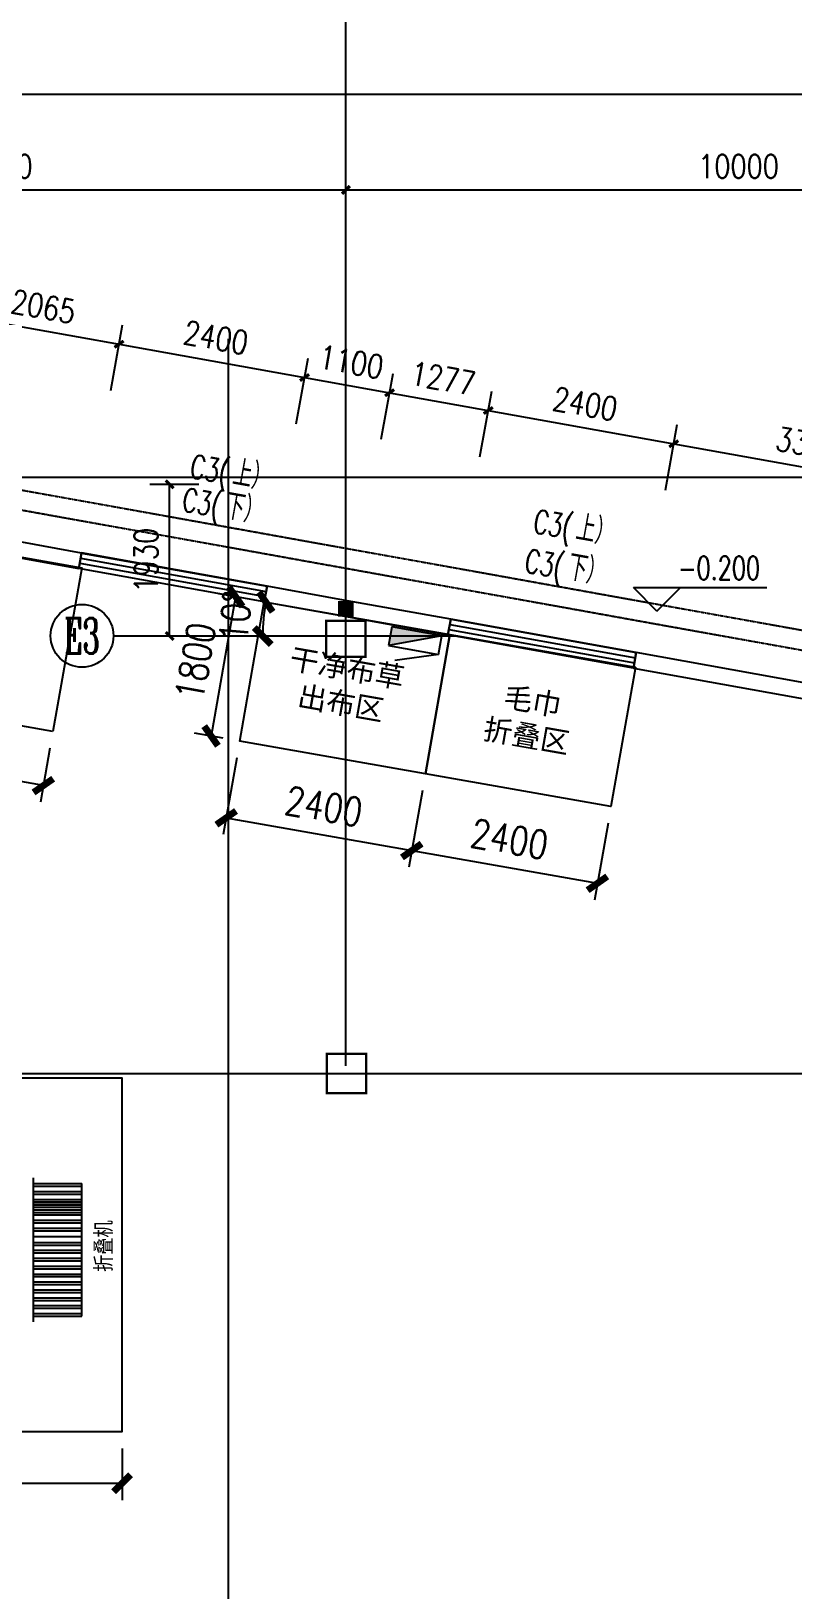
# Model space of a CAD drawing. Header units: millimetres. Extents: x 36114 to 137034, y 22418 to 93776.
# Drawn here: x 72953 to 82653, y 63363 to 83205 of the extents above; entities that cross this region are included whole.
import ezdxf
from ezdxf.enums import TextEntityAlignment as Align

# ---------------------------------------------------------------- set-up
doc = ezdxf.new("R2010")
doc.units = ezdxf.units.MM
doc.linetypes.add('DASH', pattern=[0.35, 0.25, -0.1])
doc.linetypes.add('DOTE', pattern=[2.42, 2, -0.2, 0.02, -0.2])
doc.layers.get('0').update_dxf_attribs({"color": 254})
doc.layers.get('Defpoints').update_dxf_attribs({"color": 254})
for name, color, linetype in [('00_LAYOUT', 122, 'Continuous'), ('\\M+5BDA8-\\M+5B1EA\\M+5B8DF', 254, 'Continuous'), ('\\M+5BDA8-\\M+5B3DF\\M+5B4E7', 254, 'Continuous'), ('\\M+5BDA8-\\M+5B4B0', 254, 'Continuous'), ('\\M+5BDA8-\\M+5C3C5\\M+5B4B0\\M+5B1E0\\M+5BAC5', 254, 'Continuous'), ('\\M+5BDA8-\\M+5C7BD-\\M+5D7A9', 254, 'Continuous'), ('\\M+5BDA8-\\M+5D6E1', 254, 'DOTE'), ('\\M+5BDA8-\\M+5D6E1-\\M+5B1EA\\M+5D7A2', 254, 'Continuous'), ('\\M+5C1A2\\M+5C3E6\\M+5CFDF\\M+5CCF51', 254, 'Continuous'), ('\\M+5C1A2\\M+5C3E6\\M+5CFF4\\M+5CCF53', 254, 'Continuous'), ('\\M+5C5C5\\M+5CBAE', 254, 'Continuous'), ('EQUIP_\\M+5CFFB\\M+5BBF0\\M+5CBA8', 254, 'Continuous'), ('PUB_TEXT', 254, 'Continuous')]:
    doc.layers.add(name, color=color, linetype=linetype)
doc.styles.add('\\M+5CDBC\\M+5D6BD\\M+5D6D0\\M+5CEC4\\M+5CBB5\\M+5C3F7', font='simplex.shx', dxfattribs={"width": 0.8, "bigfont": 'hztxt.shx'})
doc.styles.add('A-AXIS-LABEL', font='COMPLEX', dxfattribs={"bigfont": 'GBCBIG'})
doc.styles.add('A-STANDARD', font='SIMPLEX', dxfattribs={"bigfont": 'GBCBIG'})
doc.styles.add('A-WIN-LABEL', font='SIMPLEX', dxfattribs={"bigfont": 'GBCBIG'})
doc.styles.add('DIM_FONT', font='SIMPLEX.shx', dxfattribs={"width": 0.8})
doc.styles.add('ROMANS', font='ROMANS.shx', dxfattribs={"width": 0.8, "bigfont": 'hhztxt.shx'})
doc.styles.get("Standard").update_dxf_attribs({"font": 'arial.ttf'})
doc.dimstyles.new('dim1-150', dxfattribs={"dimscale": 180, "dimtxt": 2, "dimasz": 1.2, "dimexe": 1.2, "dimexo": 1.2, "dimgap": 1, "dimtad": 1, "dimdec": 0, "dimdsep": 46, "dimtxsty": 'ROMANS', "dimblk": 'ARCHTICK', "dimcen": 0, "dimadec": 0, "dimazin": 0, "dimtfac": 0.71, "dimtdec": 0, "dimtix": 1, "dimtmove": 0, "dimatfit": 3, "dimldrblk": 'ARCHTICK', "dimfxl": 0, "dimtolj": 1, "dimtzin": 0, "dimarcsym": 0})
doc.dimstyles.new('DIMN', dxfattribs={"dimtxt": 300, "dimasz": 100, "dimexe": 250, "dimexo": 300, "dimgap": 150, "dimtad": 1, "dimdec": 0, "dimzin": 0, "dimdsep": 46, "dimtxsty": 'DIM_FONT', "dimblk": 'ARCHTICK', "dimcen": 0.09, "dimclrt": 7, "dimazin": 2, "dimtfac": 1, "dimtdec": 0, "dimtix": 1, "dimtmove": 2, "dimatfit": 3, "dimldrblk": 'ARCHTICK', "dimfxl": 0, "dimtolj": 1, "dimtzin": 0, "dimarcsym": 0})

# ---------------------------------------------------------------- blocks, each defined once
blk = doc.blocks.new('_ArchTick')
at = {"color": 0, "linetype": 'ByBlock', "const_width": 0.4}
blk.add_lwpolyline([(-0.5, -0.5), (0.5, 0.5)], dxfattribs=at)
blk = doc.blocks.new('*D202')
at = {"layer": '\\M+5C1A2\\M+5C3E6\\M+5CFDF\\M+5CCF51', "color": 0, "lineweight": -2, "transparency": 16777216}
blk.add_arc((66133, 77436), 5623, 169.8236, 180, dxfattribs=at)
at = {"layer": 'Defpoints', "color": 0, "transparency": 16777216}
for p in [(57095, 79058), (60550, 78100), (56995, 77436), (115223, 77436), (113408, 68950)]:
    blk.add_point(p, dxfattribs=at)
at = {"layer": '\\M+5C1A2\\M+5C3E6\\M+5CFDF\\M+5CCF51', "color": 0, "lineweight": -2, "transparency": 16777216, "xscale": 216, "yscale": 216, "zscale": 216}
for p, rotation in [((60599, 78429), 79.82363996447724), ((60511, 77436), 270)]:
    blk.add_blockref('_ArchTick', p, dxfattribs=dict(at, rotation=rotation))
at = {"layer": '\\M+5C1A2\\M+5C3E6\\M+5CFDF\\M+5CCF51', "color": 0, "transparency": 16777216, "insert": (60174, 77966), "char_height": 360, "attachment_point": 5, "rotation": 84.9118, "style": 'ROMANS'}
blk.add_mtext('\\A1;10\\M+5A1E3', dxfattribs=at)
blk = doc.blocks.new('*D203')
at = {"layer": '\\M+5C1A2\\M+5C3E6\\M+5CFDF\\M+5CCF51', "color": 0, "lineweight": -2, "transparency": 16777216}
blk.add_arc((78349, 75505), 2447, 169.8236, 180, dxfattribs=at)
at = {"layer": 'Defpoints', "color": 0, "transparency": 16777216}
for p in [(68143, 77337), (75920, 75794), (74466, 75505), (78349, 75505), (113412, 69212)]:
    blk.add_point(p, dxfattribs=at)
at = {"layer": '\\M+5C1A2\\M+5C3E6\\M+5CFDF\\M+5CCF51', "color": 0, "lineweight": -2, "transparency": 16777216, "xscale": 216, "yscale": 216, "zscale": 216}
for p, rotation in [((75941, 75938), 79.8236399644773), ((75903, 75505), 270)]:
    blk.add_blockref('_ArchTick', p, dxfattribs=dict(at, rotation=rotation))
at = {"layer": '\\M+5C1A2\\M+5C3E6\\M+5CFDF\\M+5CCF51', "color": 0, "transparency": 16777216, "insert": (75554, 75754), "char_height": 360, "attachment_point": 5, "rotation": 84.9118, "style": 'ROMANS'}
blk.add_mtext('\\A1;10\\M+5A1E3', dxfattribs=at)
blk = doc.blocks.new('*D204')
at = {"layer": '\\M+5C1A2\\M+5C3E6\\M+5CFDF\\M+5CCF51', "color": 0, "lineweight": -2, "transparency": 16777216}
blk.add_line((86105, 73672), (86025, 73672), dxfattribs=at)
blk.add_arc((88560, 73672), 2319, 169.8236, 180, dxfattribs=at)
at = {"layer": 'Defpoints', "color": 0, "transparency": 16777216}
for p in [(68143, 77337), (86257, 73946), (86321, 73672), (88560, 73672), (113412, 69212)]:
    blk.add_point(p, dxfattribs=at)
at = {"layer": '\\M+5C1A2\\M+5C3E6\\M+5CFDF\\M+5CCF51', "color": 0, "lineweight": -2, "transparency": 16777216, "xscale": 216, "yscale": 216, "zscale": 216}
for p, rotation in [((86277, 74082), 79.8236399644773), ((86241, 73672), 270.0000000000002)]:
    blk.add_blockref('_ArchTick', p, dxfattribs=dict(at, rotation=rotation))
at = {"layer": '\\M+5C1A2\\M+5C3E6\\M+5CFDF\\M+5CCF51', "color": 0, "transparency": 16777216, "insert": (85891, 73910), "char_height": 360, "attachment_point": 5, "rotation": 84.9118, "style": 'ROMANS'}
blk.add_mtext('\\A1;10\\M+5A1E3', dxfattribs=at)
blk = doc.blocks.new('*D205')
at = {"layer": '\\M+5C1A2\\M+5C3E6\\M+5CFDF\\M+5CCF51', "color": 0, "lineweight": -2, "transparency": 16777216}
blk.add_arc((106170, 70511), 2329, 169.8236, 180, dxfattribs=at)
at = {"layer": 'Defpoints', "color": 0, "transparency": 16777216}
for p in [(68143, 77337), (103857, 70787), (102822, 70511), (106170, 70511), (113412, 69212)]:
    blk.add_point(p, dxfattribs=at)
at = {"layer": '\\M+5C1A2\\M+5C3E6\\M+5CFDF\\M+5CCF51', "color": 0, "lineweight": -2, "transparency": 16777216, "xscale": 216, "yscale": 216, "zscale": 216}
for p, rotation in [((103878, 70923), 79.82363996447724), ((103841, 70511), 270.0000000000002)]:
    blk.add_blockref('_ArchTick', p, dxfattribs=dict(at, rotation=rotation))
at = {"layer": '\\M+5C1A2\\M+5C3E6\\M+5CFDF\\M+5CCF51', "color": 0, "transparency": 16777216, "insert": (103492, 70750), "char_height": 360, "attachment_point": 5, "rotation": 84.9118, "style": 'ROMANS'}
blk.add_mtext('\\A1;10\\M+5A1E3', dxfattribs=at)
blk = doc.blocks.new('*D206')
at = {"layer": '\\M+5C1A2\\M+5C3E6\\M+5CFDF\\M+5CCF51', "color": 0, "lineweight": -2, "transparency": 16777216}
blk.add_arc((97379, 72089), 2073, 169.8236, 180, dxfattribs=at)
at = {"layer": 'Defpoints', "color": 0, "transparency": 16777216}
for p in [(68143, 77337), (95320, 72334), (95156, 72089), (97379, 72089), (113512, 69194)]:
    blk.add_point(p, dxfattribs=at)
at = {"layer": '\\M+5C1A2\\M+5C3E6\\M+5CFDF\\M+5CCF51', "color": 0, "lineweight": -2, "transparency": 16777216, "xscale": 216, "yscale": 216, "zscale": 216}
for p, rotation in [((95339, 72456), 79.82363996447724), ((95306, 72089), 269.9999999999998)]:
    blk.add_blockref('_ArchTick', p, dxfattribs=dict(at, rotation=rotation))
at = {"layer": '\\M+5C1A2\\M+5C3E6\\M+5CFDF\\M+5CCF51', "color": 0, "transparency": 16777216, "insert": (94956, 72305), "char_height": 360, "attachment_point": 5, "rotation": 84.9118, "style": 'ROMANS'}
blk.add_mtext('\\A1;10\\M+5A1E3', dxfattribs=at)
blk = doc.blocks.new('$TWTSYS$00000508')
for p, q in [((-0.5, 0.5), (0.324, 1.224)), ((-0.5, 0.5), (-0.5, -0.5)), ((-0.5, -0.5), (0.5, 0.5)), ((0.5, 0.5), (-0.5, 0.5)), ((0.5, -0.5), (0.5, 0.5)), ((-0.5, -0.5), (0.5, -0.5))]:
    blk.add_line(p, q)
blk.add_solid([(0.5, -0.5), (0.5, 0.5), (-0.5, -0.5)])
blk = doc.blocks.new('*D248')
at = {"layer": '\\M+5BDA8-\\M+5B3DF\\M+5B4E7', "color": 0, "lineweight": -2, "transparency": 16777216}
for p, q in [((71933, 78994), (72084, 79831)), ((72039, 79585), (74072, 79220)), ((73966, 78629), (74116, 79466))]:
    blk.add_line(p, q, dxfattribs=at)
at = {"layer": 'Defpoints', "color": 0, "transparency": 16777216}
for p in [(74072, 79220), (71880, 78699), (73913, 78334)]:
    blk.add_point(p, dxfattribs=at)
at = {"layer": '\\M+5BDA8-\\M+5B3DF\\M+5B4E7', "color": 0, "lineweight": -2, "transparency": 16777216, "xscale": 100, "yscale": 100, "zscale": 100}
for p, rotation in [((72039, 79585), 169.823753753922), ((74072, 79220), 349.8237537539219)]:
    blk.add_blockref('_ArchTick', p, dxfattribs=dict(at, rotation=rotation))
at = {"layer": '\\M+5BDA8-\\M+5B3DF\\M+5B4E7', "color": 7, "transparency": 16777216, "insert": (73109, 79698), "char_height": 300, "attachment_point": 5, "rotation": 349.8238, "style": 'DIM_FONT'}
blk.add_mtext('\\A1;2065', dxfattribs=at)
blk = doc.blocks.new('*D249')
at = {"layer": '\\M+5BDA8-\\M+5B3DF\\M+5B4E7', "color": 0, "lineweight": -2, "transparency": 16777216}
for p, q in [((73966, 78629), (74116, 79466)), ((74072, 79220), (76434, 78796)), ((76328, 78205), (76479, 79042))]:
    blk.add_line(p, q, dxfattribs=at)
at = {"layer": 'Defpoints', "color": 0, "transparency": 16777216}
for p in [(76434, 78796), (73913, 78334), (76275, 77910)]:
    blk.add_point(p, dxfattribs=at)
at = {"layer": '\\M+5BDA8-\\M+5B3DF\\M+5B4E7', "color": 0, "lineweight": -2, "transparency": 16777216, "xscale": 100, "yscale": 100, "zscale": 100}
for p, rotation in [((74072, 79220), 169.8237537539224), ((76434, 78796), 349.8237537539225)]:
    blk.add_blockref('_ArchTick', p, dxfattribs=dict(at, rotation=rotation))
at = {"layer": '\\M+5BDA8-\\M+5B3DF\\M+5B4E7', "color": 7, "transparency": 16777216, "insert": (75306, 79303), "char_height": 300, "attachment_point": 5, "rotation": 349.8238, "style": 'DIM_FONT'}
blk.add_mtext('\\A1;2400', dxfattribs=at)
blk = doc.blocks.new('*D250')
at = {"layer": '\\M+5BDA8-\\M+5B3DF\\M+5B4E7', "color": 0, "lineweight": -2, "transparency": 16777216}
for p, q in [((76328, 78205), (76479, 79042)), ((76434, 78796), (77517, 78602)), ((77411, 78011), (77561, 78848))]:
    blk.add_line(p, q, dxfattribs=at)
at = {"layer": 'Defpoints', "color": 0, "transparency": 16777216}
for p in [(77517, 78602), (76275, 77910), (77358, 77716)]:
    blk.add_point(p, dxfattribs=at)
at = {"layer": '\\M+5BDA8-\\M+5B3DF\\M+5B4E7', "color": 0, "lineweight": -2, "transparency": 16777216, "xscale": 100, "yscale": 100, "zscale": 100}
for p, rotation in [((76434, 78796), 169.8237537539226), ((77517, 78602), 349.8237537539226)]:
    blk.add_blockref('_ArchTick', p, dxfattribs=dict(at, rotation=rotation))
at = {"layer": '\\M+5BDA8-\\M+5B3DF\\M+5B4E7', "color": 7, "transparency": 16777216, "insert": (77029, 78994), "char_height": 300, "attachment_point": 5, "rotation": 349.8238, "style": 'DIM_FONT'}
blk.add_mtext('\\A1;1100', dxfattribs=at)
blk = doc.blocks.new('*D251')
at = {"layer": '\\M+5BDA8-\\M+5B3DF\\M+5B4E7', "color": 0, "lineweight": -2, "transparency": 16777216}
for p, q in [((77411, 78011), (77561, 78848)), ((77517, 78602), (78774, 78376)), ((78668, 77785), (78818, 78622))]:
    blk.add_line(p, q, dxfattribs=at)
at = {"layer": 'Defpoints', "color": 0, "transparency": 16777216}
for p in [(78774, 78376), (77358, 77716), (78615, 77490)]:
    blk.add_point(p, dxfattribs=at)
at = {"layer": '\\M+5BDA8-\\M+5B3DF\\M+5B4E7', "color": 0, "lineweight": -2, "transparency": 16777216, "xscale": 100, "yscale": 100, "zscale": 100}
for p, rotation in [((77517, 78602), 169.8237537539229), ((78774, 78376), 349.823753753923)]:
    blk.add_blockref('_ArchTick', p, dxfattribs=dict(at, rotation=rotation))
at = {"layer": '\\M+5BDA8-\\M+5B3DF\\M+5B4E7', "color": 7, "transparency": 16777216, "insert": (78198, 78784), "char_height": 300, "attachment_point": 5, "rotation": 349.8238, "style": 'DIM_FONT'}
blk.add_mtext('\\A1;1277', dxfattribs=at)
blk = doc.blocks.new('*D252')
at = {"layer": '\\M+5BDA8-\\M+5B3DF\\M+5B4E7', "color": 0, "lineweight": -2, "transparency": 16777216}
for p, q in [((78668, 77785), (78818, 78622)), ((78774, 78376), (81136, 77952)), ((81030, 77361), (81180, 78198))]:
    blk.add_line(p, q, dxfattribs=at)
at = {"layer": 'Defpoints', "color": 0, "transparency": 16777216}
for p in [(81136, 77952), (78615, 77490), (80977, 77066)]:
    blk.add_point(p, dxfattribs=at)
at = {"layer": '\\M+5BDA8-\\M+5B3DF\\M+5B4E7', "color": 0, "lineweight": -2, "transparency": 16777216, "xscale": 100, "yscale": 100, "zscale": 100}
for p, rotation in [((78774, 78376), 169.8237537539212), ((81136, 77952), 349.8237537539212)]:
    blk.add_blockref('_ArchTick', p, dxfattribs=dict(at, rotation=rotation))
at = {"layer": '\\M+5BDA8-\\M+5B3DF\\M+5B4E7', "color": 7, "transparency": 16777216, "insert": (80008, 78459), "char_height": 300, "attachment_point": 5, "rotation": 349.8238, "style": 'DIM_FONT'}
blk.add_mtext('\\A1;2400', dxfattribs=at)
blk = doc.blocks.new('*D253')
at = {"layer": '\\M+5BDA8-\\M+5B3DF\\M+5B4E7', "color": 0, "lineweight": -2, "transparency": 16777216}
for p, q in [((81030, 77361), (81180, 78198)), ((81136, 77952), (84453, 77357)), ((84347, 76766), (84497, 77603))]:
    blk.add_line(p, q, dxfattribs=at)
at = {"layer": 'Defpoints', "color": 0, "transparency": 16777216}
for p in [(84453, 77357), (80977, 77066), (84294, 76470)]:
    blk.add_point(p, dxfattribs=at)
at = {"layer": '\\M+5BDA8-\\M+5B3DF\\M+5B4E7', "color": 0, "lineweight": -2, "transparency": 16777216, "xscale": 100, "yscale": 100, "zscale": 100}
for p, rotation in [((81136, 77952), 169.8237537539226), ((84453, 77357), 349.8237537539226)]:
    blk.add_blockref('_ArchTick', p, dxfattribs=dict(at, rotation=rotation))
at = {"layer": '\\M+5BDA8-\\M+5B3DF\\M+5B4E7', "color": 7, "transparency": 16777216, "insert": (82848, 77950), "char_height": 300, "attachment_point": 5, "rotation": 349.8238, "style": 'DIM_FONT'}
blk.add_mtext('\\A1;3370', dxfattribs=at)
blk = doc.blocks.new('*D343')
at = {"layer": '\\M+5BDA8-\\M+5B3DF\\M+5B4E7', "color": 0, "lineweight": -2, "transparency": 16777216}
for p, q in [((75089, 77436), (74466, 77436)), ((74716, 75505), (74716, 77436)), ((75089, 75505), (74466, 75505))]:
    blk.add_line(p, q, dxfattribs=at)
at = {"layer": 'Defpoints', "color": 0, "transparency": 16777216}
for p in [(74716, 77436), (75389, 77436), (75389, 75505)]:
    blk.add_point(p, dxfattribs=at)
at = {"layer": '\\M+5BDA8-\\M+5B3DF\\M+5B4E7', "color": 0, "lineweight": -2, "transparency": 16777216, "xscale": 100, "yscale": 100, "zscale": 100}
for p, rotation in [((74716, 77436), 90), ((74716, 75505), 270)]:
    blk.add_blockref('_ArchTick', p, dxfattribs=dict(at, rotation=rotation))
at = {"layer": '\\M+5BDA8-\\M+5B3DF\\M+5B4E7', "color": 7, "transparency": 16777216, "insert": (74416, 76470), "char_height": 300, "attachment_point": 5, "rotation": 90, "style": 'DIM_FONT'}
blk.add_mtext('\\A1;1930', dxfattribs=at)
blk = doc.blocks.new('*D353')
at = {"layer": '\\M+5BDA8-\\M+5B3DF\\M+5B4E7', "color": 0, "lineweight": -2, "transparency": 16777216}
for p, q in [((59111, 80190), (59111, 82654)), ((113612, 80190), (113612, 82654)), ((59111, 82404), (113612, 82404))]:
    blk.add_line(p, q, dxfattribs=at)
at = {"layer": 'Defpoints', "color": 0, "transparency": 16777216}
for p in [(113612, 82404), (59111, 79890), (113612, 79890)]:
    blk.add_point(p, dxfattribs=at)
at = {"layer": '\\M+5BDA8-\\M+5B3DF\\M+5B4E7', "color": 0, "lineweight": -2, "transparency": 16777216, "xscale": 100, "yscale": 100, "zscale": 100, "rotation": 180}
blk.add_blockref('_ArchTick', (59111, 82404), dxfattribs=at)
at = {"layer": '\\M+5BDA8-\\M+5B3DF\\M+5B4E7', "color": 0, "lineweight": -2, "transparency": 16777216, "xscale": 100, "yscale": 100, "zscale": 100}
blk.add_blockref('_ArchTick', (113612, 82404), dxfattribs=at)
at = {"layer": '\\M+5BDA8-\\M+5B3DF\\M+5B4E7', "color": 7, "transparency": 16777216, "insert": (86361, 82704), "char_height": 300, "attachment_point": 5, "style": 'DIM_FONT'}
blk.add_mtext('\\A1;54500', dxfattribs=at)
blk = doc.blocks.new('*D241')
at = {"layer": '\\M+5BDA8-\\M+5B3DF\\M+5B4E7', "color": 0, "lineweight": -2, "transparency": 16777216}
for p, q in [((68161, 79890), (68161, 81434)), ((76961, 79890), (76961, 81434)), ((68161, 81184), (76961, 81184))]:
    blk.add_line(p, q, dxfattribs=at)
at = {"layer": 'Defpoints', "color": 0, "transparency": 16777216}
for p in [(76961, 81184), (68161, 79590), (76961, 79590)]:
    blk.add_point(p, dxfattribs=at)
at = {"layer": '\\M+5BDA8-\\M+5B3DF\\M+5B4E7', "color": 0, "lineweight": -2, "transparency": 16777216, "xscale": 100, "yscale": 100, "zscale": 100, "rotation": 180}
blk.add_blockref('_ArchTick', (68161, 81184), dxfattribs=at)
at = {"layer": '\\M+5BDA8-\\M+5B3DF\\M+5B4E7', "color": 0, "lineweight": -2, "transparency": 16777216, "xscale": 100, "yscale": 100, "zscale": 100}
blk.add_blockref('_ArchTick', (76961, 81184), dxfattribs=at)
at = {"layer": '\\M+5BDA8-\\M+5B3DF\\M+5B4E7', "color": 7, "transparency": 16777216, "insert": (72561, 81484), "char_height": 300, "attachment_point": 5, "style": 'DIM_FONT'}
blk.add_mtext('\\A1;8800', dxfattribs=at)
blk = doc.blocks.new('*D242')
at = {"layer": '\\M+5BDA8-\\M+5B3DF\\M+5B4E7', "color": 0, "lineweight": -2, "transparency": 16777216}
for p, q in [((76961, 79890), (76961, 81434)), ((86961, 79890), (86961, 81434)), ((76961, 81184), (86961, 81184))]:
    blk.add_line(p, q, dxfattribs=at)
at = {"layer": 'Defpoints', "color": 0, "transparency": 16777216}
for p in [(86961, 81184), (76961, 79590), (86961, 79590)]:
    blk.add_point(p, dxfattribs=at)
at = {"layer": '\\M+5BDA8-\\M+5B3DF\\M+5B4E7', "color": 0, "lineweight": -2, "transparency": 16777216, "xscale": 100, "yscale": 100, "zscale": 100, "rotation": 180}
blk.add_blockref('_ArchTick', (76961, 81184), dxfattribs=at)
at = {"layer": '\\M+5BDA8-\\M+5B3DF\\M+5B4E7', "color": 0, "lineweight": -2, "transparency": 16777216, "xscale": 100, "yscale": 100, "zscale": 100}
blk.add_blockref('_ArchTick', (86961, 81184), dxfattribs=at)
at = {"layer": '\\M+5BDA8-\\M+5B3DF\\M+5B4E7', "color": 7, "transparency": 16777216, "insert": (81961, 81484), "char_height": 300, "attachment_point": 5, "style": 'DIM_FONT'}
blk.add_mtext('\\A1;10000', dxfattribs=at)
blk = doc.blocks.new('\\M+5B6FE\\M+5CEAC\\M+5B4B0\\M+5BFE2$\\M+5CFB5\\M+5CDB3\\M+5CDBC\\M+5BFE2$00000001')
at = {"color": 0}
for points in [[(-0.5, 0.5), (-0.5, -0.5)], [(-0.5, 0.5), (0.5, 0.5)], [(0.5, -0.5), (0.5, 0.5)], [(0.5, 0.1667), (-0.5, 0.1667)], [(0.5, -0.1667), (-0.5, -0.1667)], [(-0.5, -0.5), (0.5, -0.5)]]:
    blk.add_lwpolyline(points, dxfattribs=at)
blk = doc.blocks.new('*D373')
at = {"layer": '00_LAYOUT', "color": 0, "lineweight": -2, "transparency": 16777216}
for p, q in [((71222, 74424), (71101, 73736)), ((73192, 74077), (73070, 73389)), ((73108, 73601), (71138, 73949))]:
    blk.add_line(p, q, dxfattribs=at)
at = {"layer": 'Defpoints', "color": 0, "transparency": 16777216}
for p in [(71259, 74637), (73229, 74290), (71138, 73949)]:
    blk.add_point(p, dxfattribs=at)
at = {"layer": '00_LAYOUT', "color": 0, "lineweight": -2, "transparency": 16777216, "xscale": 216, "yscale": 216, "zscale": 216}
for p, rotation in [((71138, 73949), 170.0000000000013), ((73108, 73601), 350.0000000000014)]:
    blk.add_blockref('_ArchTick', p, dxfattribs=dict(at, rotation=rotation))
at = {"layer": '00_LAYOUT', "color": 0, "transparency": 16777216, "insert": (72185, 74130), "char_height": 360, "attachment_point": 5, "rotation": 350, "style": 'ROMANS'}
blk.add_mtext('\\A1;2000', dxfattribs=at)
blk = doc.blocks.new('*D377')
at = {"layer": '00_LAYOUT', "color": 0, "lineweight": -2, "transparency": 16777216}
for p, q in [((75557, 76005), (75244, 74233)), ((75709, 75979), (75344, 76043)), ((75397, 74206), (75032, 74270))]:
    blk.add_line(p, q, dxfattribs=at)
at = {"layer": 'Defpoints', "color": 0, "transparency": 16777216}
for p in [(75922, 75941), (75244, 74233), (75609, 74168)]:
    blk.add_point(p, dxfattribs=at)
at = {"layer": '00_LAYOUT', "color": 0, "lineweight": -2, "transparency": 16777216, "xscale": 216, "yscale": 216, "zscale": 216}
for p, rotation in [((75557, 76005), 80.00000000000004), ((75244, 74233), 260)]:
    blk.add_blockref('_ArchTick', p, dxfattribs=dict(at, rotation=rotation))
at = {"layer": '00_LAYOUT', "color": 0, "transparency": 16777216, "insert": (75046, 75182), "char_height": 360, "attachment_point": 5, "rotation": 80, "style": 'ROMANS'}
blk.add_mtext('\\A1;1800', dxfattribs=at)
blk = doc.blocks.new('*D378')
at = {"layer": '00_LAYOUT', "color": 0, "lineweight": -2, "transparency": 16777216}
for p, q in [((75572, 73956), (75399, 72978)), ((77935, 73539), (77763, 72561)), ((75437, 73191), (77800, 72774))]:
    blk.add_line(p, q, dxfattribs=at)
at = {"layer": 'Defpoints', "color": 0, "transparency": 16777216}
for p in [(75609, 74168), (77973, 73752), (77800, 72774)]:
    blk.add_point(p, dxfattribs=at)
at = {"layer": '00_LAYOUT', "color": 0, "lineweight": -2, "transparency": 16777216, "xscale": 216, "yscale": 216, "zscale": 216}
for p, rotation in [((75437, 73191), 170.0000000000001), ((77800, 72774), 350.0000000000001)]:
    blk.add_blockref('_ArchTick', p, dxfattribs=dict(at, rotation=rotation))
at = {"layer": '00_LAYOUT', "color": 0, "transparency": 16777216, "insert": (76681, 73337), "char_height": 360, "attachment_point": 5, "rotation": 350, "style": 'ROMANS'}
blk.add_mtext('\\A1;2400', dxfattribs=at)
blk = doc.blocks.new('*D379')
at = {"layer": '00_LAYOUT', "color": 0, "lineweight": -2, "transparency": 16777216}
for p, q in [((77935, 73539), (77763, 72561)), ((80299, 73122), (80127, 72144)), ((77800, 72774), (80164, 72357))]:
    blk.add_line(p, q, dxfattribs=at)
at = {"layer": 'Defpoints', "color": 0, "transparency": 16777216}
for p in [(77973, 73752), (80336, 73335), (80164, 72357)]:
    blk.add_point(p, dxfattribs=at)
at = {"layer": '00_LAYOUT', "color": 0, "lineweight": -2, "transparency": 16777216, "xscale": 216, "yscale": 216, "zscale": 216}
for p, rotation in [((77800, 72774), 169.9999999999996), ((80164, 72357), 349.9999999999995)]:
    blk.add_blockref('_ArchTick', p, dxfattribs=dict(at, rotation=rotation))
at = {"layer": '00_LAYOUT', "color": 0, "transparency": 16777216, "insert": (79045, 72920), "char_height": 360, "attachment_point": 5, "rotation": 350, "style": 'ROMANS'}
blk.add_mtext('\\A1;2400', dxfattribs=at)
blk = doc.blocks.new('*D381')
at = {"layer": '00_LAYOUT', "color": 0, "lineweight": -2, "transparency": 16777216}
for p, q in [((67411, 65162), (67411, 64505)), ((74111, 65162), (74111, 64505)), ((67411, 64721), (74111, 64721))]:
    blk.add_line(p, q, dxfattribs=at)
at = {"layer": 'Defpoints', "color": 0, "transparency": 16777216}
for p in [(67411, 65378), (74111, 65378), (74111, 64721)]:
    blk.add_point(p, dxfattribs=at)
at = {"layer": '00_LAYOUT', "color": 0, "lineweight": -2, "transparency": 16777216, "xscale": 216, "yscale": 216, "zscale": 216, "rotation": 180}
blk.add_blockref('_ArchTick', (67411, 64721), dxfattribs=at)
at = {"layer": '00_LAYOUT', "color": 0, "lineweight": -2, "transparency": 16777216, "xscale": 216, "yscale": 216, "zscale": 216}
blk.add_blockref('_ArchTick', (74111, 64721), dxfattribs=at)
at = {"layer": '00_LAYOUT', "color": 0, "transparency": 16777216, "insert": (70761, 65081), "char_height": 360, "attachment_point": 5, "style": 'ROMANS'}
blk.add_mtext('\\A1;6700', dxfattribs=at)

msp = doc.modelspace()

# ---------------------------------------------------------------- hatches: boundary and pattern name
at = {"layer": '\\M+5C1A2\\M+5C3E6\\M+5CFF4\\M+5CCF53'}
msp.add_hatch(color=256, dxfattribs=at).paths.add_polyline_path([(76862, 75750.4), (77062, 75750.4), (77062, 75950.4), (76862, 75950.4)])

# ---------------------------------------------------------------- linework, layer by layer
at = {"layer": '00_LAYOUT'}
for p, q in [((72979.3, 68608.4), (72979.3, 66773)), ((72979.3, 68534.9), (73597.5, 68534.9)), ((72979.3, 68501.3), (73597.5, 68501.3)), ((73597.5, 66846.8), (73597.5, 68534.9)), ((72979.3, 68434.2), (73597.5, 68434.2)), ((72979.3, 68400.7), (73597.5, 68400.7)), ((72979.3, 68333.6), (73597.5, 68333.6)), ((72979.3, 68333.6), (73597.5, 68333.6)), ((72979.3, 68303.3), (73597.5, 68303.3)), ((72979.3, 68300), (73597.5, 68300)), ((72979.3, 68269.5), (73597.5, 68269.5)), ((72979.3, 68266.2), (73597.5, 68266.2)), ((72979.3, 68236.2), (73597.5, 68236.2)), ((72979.3, 68235.9), (73597.5, 68235.9)), ((72979.3, 68232.9), (73597.5, 68232.9)), ((72979.3, 68202.7), (73597.5, 68202.7)), ((72979.3, 68168.8), (73597.5, 68168.8)), ((72979.3, 68135.3), (73597.5, 68135.3)), ((72979.3, 68068.2), (73597.5, 68068.2)), ((72979.3, 68034.7), (73597.5, 68034.7)), ((72979.3, 67967.6), (73597.5, 67967.6)), ((72979.3, 67934), (73597.5, 67934)), ((72979.3, 67859.9), (73597.5, 67859.9)), ((72979.3, 67786.1), (73597.5, 67786.1)), ((72979.3, 67752.6), (73597.5, 67752.6)), ((72979.3, 67685.5), (73597.5, 67685.5)), ((72979.3, 67651.9), (73597.5, 67651.9)), ((72979.3, 67584.8), (73597.5, 67584.8)), ((72979.3, 67551.3), (73597.5, 67551.3)), ((72979.3, 67484.2), (73597.5, 67484.2)), ((72979.3, 67450.6), (73597.5, 67450.6)), ((72979.3, 67383.5), (73597.5, 67383.5)), ((72979.3, 67350), (73597.5, 67350)), ((72979.3, 67282.9), (73597.5, 67282.9)), ((72979.3, 67249.4), (73597.5, 67249.4)), ((72979.3, 67182.3), (73597.5, 67182.3)), ((72979.3, 67148.7), (73597.5, 67148.7)), ((72979.3, 67081.6), (73597.5, 67081.6)), ((72979.3, 67048.1), (73597.5, 67048.1)), ((72979.3, 66981), (73597.5, 66981)), ((72979.3, 66947.4), (73597.5, 66947.4)), ((72979.3, 66880.3), (73597.5, 66880.3)), ((72979.3, 66846.8), (73597.5, 66846.8))]:
    msp.add_line(p, q, dxfattribs=at)
for points in [[(73229.1, 74289.7), (71259.5, 74637), (71626.7, 76719.8), (73596.3, 76372.5)], [(78285.4, 75524.3), (77972.9, 73751.6), (75609.3, 74168.4), (75921.9, 75941)], [(80649, 75107.5), (80336.4, 73334.9), (77972.9, 73751.6), (78285.4, 75524.3)], [(67411.2, 69878.1), (67411.2, 65378.1), (74111.2, 65378.1), (74111.2, 69878.1)]]:
    msp.add_lwpolyline(points, close=True, dxfattribs=at)
at = {"layer": '\\M+5BDA8-\\M+5B1EA\\M+5B8DF'}
for p, q in [((80922.1, 75821.9), (80622.1, 76121.9)), ((80622.1, 76121.9), (82322.1, 76121.9)), ((80922.1, 75821.9), (81222.1, 76121.9))]:
    msp.add_line(p, q, dxfattribs=at)
at = {"layer": '\\M+5BDA8-\\M+5B3DF\\M+5B4E7'}
msp.add_line((75015.3, 75505.3), (74006.5, 75505.3), dxfattribs=at)
at = {"layer": '\\M+5BDA8-\\M+5C7BD-\\M+5D7A9'}
for p, q in [((73595, 76561.9), (71562.3, 76926.8)), ((71527, 76729.9), (73559.7, 76365.1)), ((73559.7, 76365.1), (73595, 76561.9)), ((73559.7, 76365.1), (73595, 76561.9)), ((73595, 76561.9), (75957.2, 76137.9)), ((75921.9, 75941), (73559.7, 76365.1)), ((75957.2, 76137.9), (75921.9, 75941)), ((75957.2, 76137.9), (75921.9, 75941)), ((76978.9, 75954.5), (75957.2, 76137.9)), ((75921.9, 75941), (76943.6, 75757.7)), ((78296.5, 75718), (76978.9, 75954.5)), ((76943.6, 75757.7), (78261.2, 75521.1)), ((78261.2, 75521.1), (78296.5, 75718)), ((78261.2, 75521.1), (78296.5, 75718)), ((78296.5, 75718), (80658.8, 75294)), ((80623.4, 75097.1), (78261.2, 75521.1)), ((80658.8, 75294), (80623.4, 75097.1)), ((80658.8, 75294), (80623.4, 75097.1)), ((83976.1, 74698.5), (80658.8, 75294)), ((80623.4, 75097.1), (83940.8, 74501.6))]:
    msp.add_line(p, q, dxfattribs=at)
at = {"layer": '\\M+5BDA8-\\M+5D6E1', "ltscale": 10}
for p, q in [((76961.2, 70035.7), (76961.2, 79590.2)), ((75461.2, 79290.2), (75461.2, 41418)), ((56965.4, 77525.9), (115193.8, 77525.9)), ((78349.5, 75505.3), (75015.3, 75505.3)), ((57094.7, 69935.6), (115023, 69935.6))]:
    msp.add_line(p, q, dxfattribs=at)
at = {"layer": '\\M+5BDA8-\\M+5D6E1-\\M+5B1EA\\M+5D7A2'}
msp.add_line((76961.2, 79590.2), (76961.2, 83590.2), dxfattribs=at)
msp.add_circle((73600.5, 75507.2), 400, dxfattribs=at)
at = {"layer": '\\M+5C1A2\\M+5C3E6\\M+5CFF4\\M+5CCF53'}
msp.add_line((76711.2, 75799.4), (77211.2, 75709.6), dxfattribs=at)
at = {"layer": '\\M+5C1A2\\M+5C3E6\\M+5CFF4\\M+5CCF53', "const_width": 30}
for points in [[(77211.2, 75697.1), (77211.2, 75241.9), (76711.2, 75241.9), (76711.2, 75697.1), (76961.2, 75697.1), (77211.2, 75697.1)], [(76718.7, 70185.6), (77218.7, 70185.6), (77218.7, 69685.6), (76718.7, 69685.6), (76718.7, 70185.6)]]:
    msp.add_lwpolyline(points, dxfattribs=at)
at = {"layer": '\\M+5C5C5\\M+5CBAE', "linetype": 'DASH', "ltscale": 30}
for p, q in [((83352.8, 75470.8), (68230.1, 78185.3)), ((83554.7, 75180.5), (68203.6, 77936.1))]:
    msp.add_line(p, q, dxfattribs=at)

# ---------------------------------------------------------------- block references
at = {"layer": '\\M+5BDA8-\\M+5B4B0', "xscale": -2400, "yscale": -200, "zscale": 200}
for p, rotation in [((74758.5, 76251.5), 349.823753753928), ((74758.5, 76251.5), 349.823753753928), ((79460, 75407.6), 349.8236399644781), ((79460, 75407.6), 349.8236399644781)]:
    msp.add_blockref('\\M+5B6FE\\M+5CEAC\\M+5B4B0\\M+5BFE2$\\M+5CFB5\\M+5CDB3\\M+5CDBC\\M+5BFE2$00000001', p, dxfattribs=dict(at, rotation=rotation))
at = {"layer": 'EQUIP_\\M+5CFFB\\M+5BBF0\\M+5CBA8', "xscale": 650, "yscale": 240, "zscale": 650, "rotation": 169.8236747709758}
msp.add_blockref('$TWTSYS$00000508', (77843.6, 75447.1), dxfattribs=at)

# ---------------------------------------------------------------- texts
at = {"layer": '00_LAYOUT', "char_height": 270, "attachment_point": 5, "rotation": 350}
for s, insert in [('{\\fSimSun|b0|i0|c134|p2;干净布草\\P出布区}', (76934.1, 74859.6)), ('{\\fSimSun|b0|i0|c134|p2;毛巾\\P折叠区}', (79297.6, 74442.9))]:
    msp.add_mtext_dynamic_manual_height_columns(s, width=2672.373, gutter_width=2000, heights=[0], dxfattribs=dict(at, insert=insert))
at = {"layer": '00_LAYOUT', "insert": (73771.6, 68068.1), "char_height": 201.288, "width": 1629.687, "attachment_point": 3, "rotation": 90, "style": '\\M+5CDBC\\M+5D6BD\\M+5D6D0\\M+5CEC4\\M+5CBB5\\M+5C3F7'}
msp.add_mtext('{\\fFangSong|b0|i0|c134|p49;折叠机}', dxfattribs=at)
at = {"layer": '\\M+5BDA8-\\M+5C3C5\\M+5B4B0\\M+5B1E0\\M+5BAC5', "style": 'A-WIN-LABEL', "width": 0.705882}
for rotation, p in [(349.82375, (74959.9, 77525.9)), (349.82375, (74860.4, 77101.1)), (349.82364, (79331.5, 76825.5)), (349.82364, (79222.8, 76322.4))]:
    msp.add_text('C3(', height=297.5, rotation=rotation, dxfattribs=at).set_placement(p)
at = {"layer": '\\M+5BDA8-\\M+5C3C5\\M+5B4B0\\M+5B1E0\\M+5BAC5', "style": 'A-WIN-LABEL'}
for s, rotation, p in [('上）', 349.82375, (75501.3, 77428.7)), ('下）', 349.82375, (75401.8, 77003.9)), ('上）', 349.82364, (79872.9, 76728.3)), ('下）', 349.82364, (79764.1, 76225.3))]:
    msp.add_text(s, height=337.59, rotation=rotation, dxfattribs=at).set_placement(p)
at = {"layer": 'PUB_TEXT', "style": 'A-STANDARD', "width": 0.705882}
msp.add_text('-0.200', height=297.5, dxfattribs=at).set_placement((81192.1, 76222))
at = {"layer": 'PUB_TEXT', "style": 'A-AXIS-LABEL', "width": 0.6}
msp.add_text('E3', height=452.55, dxfattribs=at).set_placement((73374.2, 75280.9), (73826.7, 75280.9), align=Align.FIT)

# ---------------------------------------------------------------- dimensions: what is measured, and where the dimension line sits
at = {"layer": '00_LAYOUT'}
for p1, p2, distance, picture, middle in [((75921.9, 75941), (75609.3, 74168.4), -370.6, '*D377', (75046.2, 75181.6)), ((73229.1, 74289.7), (71259.5, 74637), 698.9, '*D373', (72185.4, 74129.5)), ((75609.3, 74168.4), (77972.9, 73751.6), -992.8, '*D378', (76681.2, 73336.8)), ((77972.9, 73751.6), (80336.4, 73334.9), -992.8, '*D379', (79044.8, 72920))]:
    dim = msp.add_aligned_dim(p1=p1, p2=p2, distance=distance, dimstyle='dim1-150', dxfattribs=at)
    dim.commit()
    dim.dimension.update_dxf_attribs({"geometry": picture, "text_midpoint": middle})
dim = msp.add_linear_dim(base=(74111.2, 64720.8), p1=(67411.2, 65378.1), p2=(74111.2, 65378.1), angle=0, dimstyle='dim1-150', dxfattribs=at)
dim.commit()
dim.dimension.update_dxf_attribs({"geometry": '*D381', "text_midpoint": (70761.2, 64720.8), "dimtype": 161})
at = {"layer": '\\M+5BDA8-\\M+5B3DF\\M+5B4E7'}
for p1, p2, distance, picture, middle in [((59111.1325, 79890.166), (113611.6128, 79890.166), 2513.4381, '*D353', (86361.3726, 82703.6041)), ((68161.1, 79590.2), (76961.2, 79590.2), 1594, '*D241', (72561.2, 81484.2)), ((76961.2, 79590.2), (86961.2, 79590.2), 1594, '*D242', (81961.2, 81484.2)), ((71880.4, 78698.8), (73913.1, 78333.9), 900.4, '*D248', (73108.8, 79697.8)), ((73913.1, 78333.9), (76275.3, 77909.9), 900.4, '*D249', (75306.3, 79303.4)), ((76275.3, 77909.9), (77358, 77715.5), 900.4, '*D250', (77028.7, 78994.2)), ((77358, 77715.5), (78614.6, 77490), 900.4, '*D251', (78198.4, 78784.2)), ((78614.6, 77490), (80976.8, 77065.9), 900.4, '*D252', (80007.8, 78459.4)), ((80976.8, 77065.9), (84294.2, 76470.5), 900.4, '*D253', (82847.6, 77949.7)), ((75388.6, 75505.3), (75388.6, 77435.7), 672.6, '*D343', (74416, 76470.5))]:
    dim = msp.add_aligned_dim(p1=p1, p2=p2, distance=distance, dimstyle='DIMN', dxfattribs=at)
    dim.commit()
    dim.dimension.update_dxf_attribs({"geometry": picture, "text_midpoint": middle})
at = {"layer": '\\M+5C1A2\\M+5C3E6\\M+5CFDF\\M+5CCF51'}
for base, line1, line2, picture, middle in [((60550, 78099.9), ((113408.2, 68949.8), (57094.7, 79058.2)), ((56994.7, 77435.7), (115223, 77435.7)), '*D202', (60174.2, 77966.3)), ((75919.7, 75794.3), ((113411.6, 69211.5), (68143.4, 77337.3)), ((78349.5, 75505.3), (74466, 75505.3)), '*D203', (75553.6, 75754.2)), ((86256.9, 73946.4), ((113411.6, 69211.5), (68143.4, 77337.3)), ((88560.1, 73672.4), (86321.3, 73672.4)), '*D204', (85891.3, 73910.1)), ((103857.3, 70786.5), ((113411.6, 69211.5), (68143.4, 77337.3)), ((106170.2, 70511.4), (102822.5, 70511.4)), '*D205', (103491.6, 70749.9)), ((95320.4, 72334.3), ((113511.6, 69193.6), (68143.4, 77337.3)), ((97379.3, 72089.4), (95156.1, 72089.4)), '*D206', (94955.5, 72305.2))]:
    dim = msp.add_angular_dim_2l(base=base, line1=line1, line2=line2, dimstyle='dim1-150', override={"dimazin": 2}, dxfattribs=at)
    dim.commit()
    dim.dimension.update_dxf_attribs({"geometry": picture, "text_midpoint": middle})

doc.saveas('drawing.dxf')
